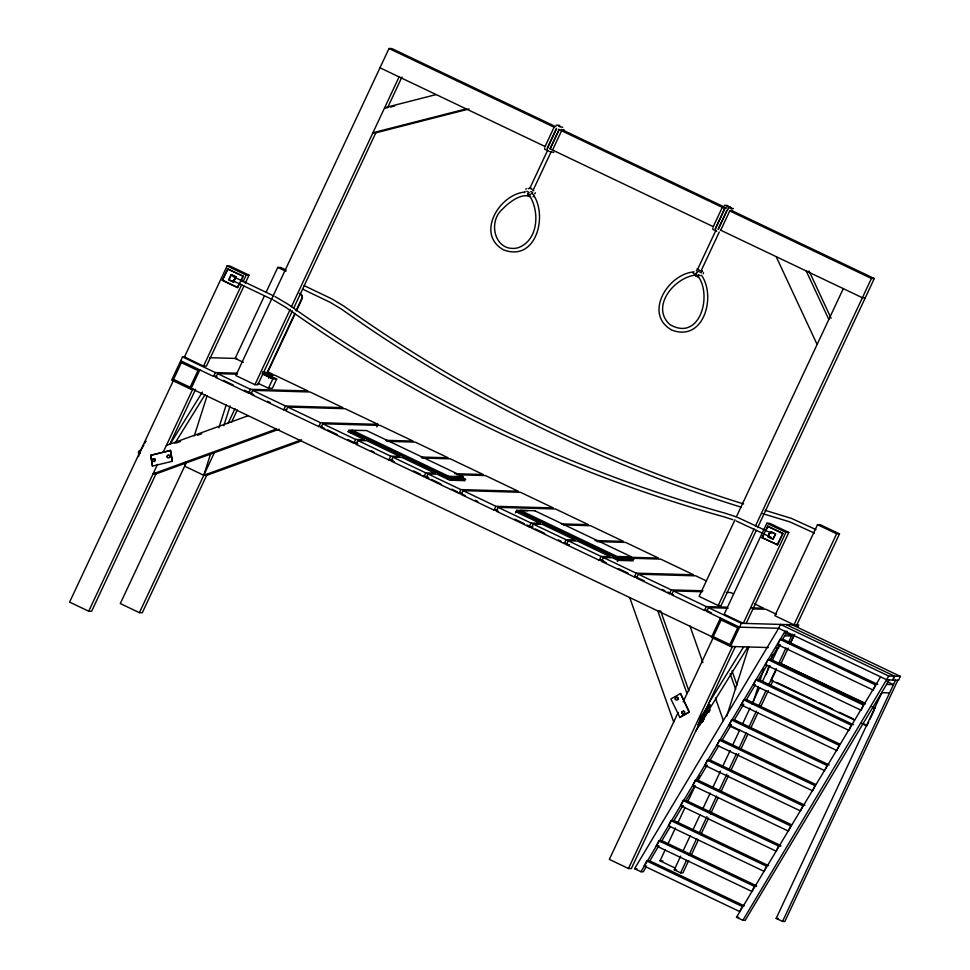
<?xml version="1.0" encoding="UTF-8"?>
<svg xmlns="http://www.w3.org/2000/svg" width="970" height="970" viewBox="0 0 970 970"><rect width="100%" height="100%" fill="white"/><g stroke="black" fill="none" stroke-linecap="round" stroke-linejoin="round"><path stroke-width="1.45" d="M535.391 192.812L534.712 193.879M675.278 699.418L675.375 697.903L676.66 697.163L678.03 697.939L677.933 699.443C676.66 700.922 674.647 699.806 675.569 697.903L676.854 697.163M676.66 697.163L677.848 697.927L677.933 699.443M681.874 713.265L681.971 711.75L683.45 711.01L684.638 711.786L684.541 713.289C683.559 715.375 680.37 711.931 683.256 714.041M682.068 713.265L681.971 711.75M683.062 714.029L684.347 713.289L684.444 711.774L683.45 711.01M728.397 207.095L727.658 205.507L724.287 205.3M544.594 147.937L544.764 149.331L545.952 149.901M712.817 227.926L712.95 229.502L714.138 230.06M715.351 228.677L724.311 209.253M563.934 129.483L563.558 130.538M525.837 189.259L526.274 188.592M186.022 461.865L184.652 466.182L203.761 475.3L206.634 475.373L301.561 440.913M194.279 435.942L207.131 395.614M210.648 453.693L203.761 475.3L301.512 439.798M218.905 427.77L226.24 404.72M223.815 425.721L230.108 405.957M726.688 716.26L748.707 647.135M753.132 702.328L758.188 686.493M760.019 680.722L763.693 669.203M766.251 674.538L768.943 666.063M770.75 660.424L772.544 654.774M138.468 453.026L140.044 453.378L138.468 453.026C137.873 449.328 143.063 451.656 139.51 450.662M139.813 450.407L138.771 452.772M138.48 456.555L140.711 450.116L143.899 445.06M139.741 453.633L140.104 452.578L138.831 451.971M145.439 441.968L145.803 440.913L144.76 443.278M698.157 724.832L700.837 717.121L708.827 704.462L710.101 705.069L707.409 712.78L699.431 725.451L698.157 724.832L699.746 722.31M699.431 725.451L702.11 717.727L710.101 705.069M701.504 720.189L701.14 721.244L702.413 721.85L703.771 719.231L702.498 718.624L701.504 720.189L702.777 720.795L702.413 721.85M702.498 718.624L702.122 719.667L703.395 720.286M707.93 707.033L708.827 704.462M707.13 711.737L708.476 709.131L709.761 709.737C710.343 713.423 705.154 711.107 708.718 712.089M708.476 709.131L708.112 710.173L709.385 710.78M708.403 712.356L709.761 709.737M233.952 280.403L233.746 281.385L234.219 280.815M768.179 536.095L768.786 534.785M547.31 148.046L556.343 128.671M731.986 210.029L731.732 210.708M718.115 229.235L726.857 210.478M556.562 128.671L547.31 148.555L547.165 150.241L548.511 151.114M724.481 209.338L715.496 228.726L715.339 230.411L716.684 231.284M234.134 279.93L233.443 282.015L236.243 276.874L231.151 274.619L228.677 279.675L233.443 282.015M235.177 278.936L235.298 277.747M727.027 210.551L718.394 229.041M233.964 280.087L235.237 277.614M769.016 534.276L768.094 536.859L773.187 539.114L775.6 533.973L770.883 531.73L769.743 532.906M185.537 357.008L182.518 356.924L171.678 380.07L190.787 389.176L193.806 389.261M173.594 380.119L69.597 602.115L88.719 611.221L91.592 611.306L156.425 472.911M245.24 283.301L249.06 275.153L229.951 266.035L227.077 265.962L184.433 356.972L203.542 366.078L206.416 366.163L243.967 286.017M239.651 283.749L237.359 287.532L222.275 280.342L227.61 268.933L243.215 276.135L240.839 281.215M222.275 280.342L228.132 268.945M229.72 278.487L231.527 274.631M237.359 287.532L243.215 276.135M190.787 389.176L199.82 369.885M88.719 611.221L157.504 464.387M163.178 452.275L192.703 389.237M203.542 366.078L241.724 284.574M242.997 281.858L246.186 275.068L249.06 275.153M169.895 444.127L195.576 389.322M180.711 360.779L213.582 376.445L215.388 372.589L236.547 373.195M237.226 374.19L217.583 373.632L215.776 377.488L248.647 393.165L251.679 393.25M185.913 463.478L120.304 603.558L139.413 612.676L142.287 612.749L207.119 474.354M264.41 295.923L235.128 358.415L243.325 362.319M266.313 291.849L277.772 267.405L280.645 267.477L286.101 270.084M555.883 126.755L391.892 48.585L389.018 48.5L235.807 375.572L254.916 384.678L257.79 384.763L292.394 310.897M139.413 612.676L214.54 452.299M227.998 423.563L235.055 408.491M231.515 422.277L237.286 409.946M248.647 393.165L250.454 389.309L307.866 390.934L274.983 375.269L270.46 375.135M254.916 384.678L290.163 309.442M291.436 306.714L399.094 76.897M252.649 390.352L285.519 406.018L342.931 407.655L310.048 391.989L252.649 390.352L250.842 394.208L283.713 409.873L286.744 409.958M293.68 308.157L375.693 133.072M387.867 107.076L401.968 76.982M266.289 374.359L294.819 313.455M296.08 310.752L302.058 297.632L301.5 295.159L299.415 293.316M266.75 374.371L295.28 313.468M296.541 310.764L302.422 298.129L302.216 295.656L300.385 293.607M268.557 378.191L269.757 375.62L272.376 375.693L271.163 378.264M268.472 388.145L272.788 378.93L276.692 379.04L272.376 388.255L268.435 388.23L257.959 383.235M283.713 409.873L285.519 406.018M376.784 426.945L377.997 424.363L345.114 408.697L287.714 407.06L285.907 410.916L318.778 426.594L321.81 426.679M318.778 426.594L320.585 422.738L377.997 424.363M386.072 440.319L413.062 441.083L380.179 425.418L322.78 423.781L320.973 427.637L353.844 443.302L357.748 443.423M350.8 432.717L352.001 430.146L448.831 476.306L463.393 476.719L462.193 479.289M353.844 443.302L355.65 439.446L364.756 439.713L347.806 431.626M357.845 440.489L390.716 456.167L399.822 456.421L366.951 440.756L357.845 440.489L356.038 444.357L388.909 460.022L392.814 460.132M388.909 460.022L390.716 456.167M392.911 457.209L425.781 472.875L434.887 473.142L402.016 457.464L392.911 457.209L391.104 461.065L423.975 476.731L427.879 476.852M545.334 145.924L553.761 127.955M529.814 188.35L547.638 150.314M550.257 148.277L558.684 130.307M550.439 148.361L558.853 130.392M533.257 189.938L551.081 151.902M552.815 149.489L561.23 131.52M423.975 476.731L425.781 472.875M462.059 493.536L459.04 493.451L426.169 477.786L427.976 473.918L437.082 474.184L449.728 480.211L465.054 480.647L462.532 479.447M447.631 478.877L448.831 476.306M459.04 493.451L460.847 489.595L518.259 491.232L485.376 475.555L456.906 474.742M463.042 490.638L495.912 506.304L553.324 507.94L520.441 492.275L463.042 490.638L461.235 494.494L494.106 510.171L497.125 510.256M494.106 510.171L495.912 506.304M561.4 523.885L588.39 524.661L555.507 508.983L498.107 507.346L496.3 511.214L529.171 526.88L533.076 526.989M515.434 512.972L516.646 510.378L527.801 510.693M529.171 526.88L530.978 523.024L540.084 523.279L515.991 511.796L518.768 511.869M533.173 524.067L566.043 539.732L575.149 539.999L542.279 524.321L533.173 524.067L531.366 527.922L564.237 543.6L566.844 543.673M564.237 543.6L566.043 539.732M713.52 226.095L721.935 208.126M603.207 560.417L599.302 560.308L566.432 544.643L568.238 540.787L577.344 541.042L610.215 556.707L601.109 556.453L568.238 540.787M697.988 268.52L715.811 230.472M701.443 270.109L719.255 232.072M720.989 229.66L729.404 211.69M599.302 560.308L601.109 556.453M637.387 577.114L634.368 577.029L601.497 561.351L603.304 557.495L612.409 557.75L617.914 560.381L633.24 560.818M617.369 561.557L618.581 558.962L633.907 559.399L629.833 557.459M634.368 577.029L636.174 573.161L693.586 574.798L660.703 559.132L616.411 557.762L519.58 511.602M706.293 580.86L695.769 575.841L638.369 574.216L636.562 578.071L669.433 593.737L672.452 593.822M669.433 593.737L671.24 589.881L702.971 590.779M702.135 591.749L673.435 590.924L671.628 594.78L704.499 610.457L707.518 610.542M734.993 519.811L699.103 596.404L718.212 605.522L721.086 605.607L756.333 530.372M736.266 517.071L843.282 288.636M704.499 610.457L706.305 606.602L727.452 607.196M728.143 608.202L708.5 607.644L706.693 611.5L739.564 627.166L778.837 628.293M718.212 605.522L754.102 528.917M755.375 526.176L871.424 278.451L874.297 278.535L757.618 527.631M720.455 618.06L711.422 637.351L730.531 646.456L768.301 647.536M678.127 712.55L609.342 859.396L628.451 868.514L631.324 868.587L700.122 721.741M683.159 701.807L713.338 637.411M788.804 532.433L769.683 523.315L766.809 523.242L724.178 614.252L743.287 623.37L785.93 532.348L788.804 532.433L746.16 623.443M762.02 537.622L767.876 526.225L782.96 533.415L777.613 544.825L762.02 537.622L777.613 544.825M762.529 537.635L763.717 535.1M766.094 530.032L767.876 526.225M777.103 544.813L782.96 533.415M730.531 646.456L741.371 623.31L798.771 624.947L797.57 627.517M628.451 868.514L732.447 646.517L729.719 645.22M703.286 714.987L735.321 646.602M646.626 860.887L742.183 906.441L739.77 911.582L644.213 866.04L646.626 860.887L650.07 860.996L744.257 905.883M756.612 886.374L754.308 886.313L751.908 891.454L656.351 845.901L658.763 840.76L662.207 840.857L756.394 885.755M670.888 820.632L668.488 825.773L764.045 871.327L766.445 866.174L670.888 820.632L674.344 820.729L768.531 865.628M780.886 846.119L778.583 846.046L776.17 851.187L680.613 805.646L683.025 800.505L686.481 800.602L780.668 845.5M695.163 780.365L790.72 825.919L788.307 831.06L692.75 785.506L695.163 780.365L698.606 780.462L791.435 824.718M675.059 868.004L660.036 860.839L665.178 849.878M667.748 844.397L675.447 827.956M678.018 822.475L685.075 807.404M687.645 801.923L694.702 786.84M697.915 779.989L699.843 775.879M839.499 533.876L820.39 524.758L817.516 524.685L774.872 615.695L793.981 624.813L836.625 533.791L839.499 533.876L796.855 624.886M707.3 760.237L802.857 805.791L800.444 810.932L704.887 765.378L707.3 760.237L710.743 760.335L804.942 805.233M719.437 740.11L717.024 745.251L812.581 790.805L814.994 785.651L719.437 740.11L722.88 740.207L815.709 784.451M824.718 770.665L729.161 725.123L731.562 719.97L735.018 720.067L829.204 764.966M743.699 699.843L839.256 745.396L836.855 750.537L741.298 704.984L743.699 699.843L747.155 699.94L839.971 744.184M778.668 628.281L780.474 624.425L888.775 676.041L894.461 676.211L892.643 680.067L886.968 679.909L778.668 628.281L634.586 868.683L640.952 871.715L643.255 871.787L646.372 866.586M755.836 679.715L753.423 684.856L848.98 730.41L851.393 725.257L755.836 679.715L759.292 679.812L853.479 724.711M767.973 659.576L765.56 664.729L861.117 710.27L863.53 705.129L767.973 659.576L771.417 659.685L864.246 703.929M873.255 690.143L777.697 644.589L780.11 639.448L783.554 639.545L877.753 684.444M688.688 860.572L682.904 872.915L680.613 872.854L674.247 869.811L680.661 856.098M683.232 850.617L690.301 835.534M692.871 830.053L699.928 814.97M702.498 809.489L710.21 793.036M712.78 787.555L720.48 771.101M722.407 766.991L730.119 750.537M732.677 745.057L739.746 729.973M742.317 724.493L750.016 708.039M751.944 703.929L759.655 687.475M762.226 681.995L769.925 665.541M771.853 661.431L779.565 644.977M680.613 872.854L686.396 860.511M688.967 855.031L696.666 838.577M699.237 833.097L706.948 816.643M708.864 812.533L716.575 796.079M719.146 790.598L726.857 774.145M728.773 770.034L736.485 753.581M739.055 748.088L746.112 733.017M748.682 727.524L756.394 711.083M758.964 705.59L766.021 690.519M768.592 685.026L776.303 668.585M778.231 664.462L785.93 648.021M788.222 643.134L792.357 634.307M854.546 720.092L771.271 680.406L776.303 669.664M790.344 642.952L793.957 635.229M691.258 855.091L698.327 840.008M700.886 834.527L708.597 818.074M710.525 813.963L718.224 797.51M720.795 792.029L728.506 775.576M731.077 770.095L738.776 753.641M740.704 749.531L747.773 734.448M750.986 727.597L758.043 712.513M760.613 707.033L768.325 690.579M770.883 685.099L772.811 680.988M780.523 664.535L788.234 648.081M790.15 643.971L794.648 634.368M825.312 769.38L827.119 765.524L731.562 719.97M873.861 688.858L875.668 685.002L780.11 639.448M888.775 676.041L742.887 920.3L736.509 917.268L880.602 676.866M897.856 680.212L784.839 921.5L782.535 921.439L776.17 918.396L882.13 692.192M868.708 721.922L866.828 725.948L861.36 723.353M869.969 719.243L874.37 709.834M900.402 676.381L894.716 676.211L892.909 680.079L898.596 680.237L900.402 676.381L792.102 624.753M782.535 921.439L895.565 680.152M768.919 534.276L769.574 532.991M702.777 720.795L703.771 719.231M234.607 278.923L236.243 276.874M769.259 533.779L769.877 532.457M727.476 209.69L729.379 207.738L733.429 208.683M640.952 871.715L785.045 631.324L787.337 631.385L782.56 639.363M649.488 861.384L658.824 845.791M661.164 841.899L670.512 826.307M673.629 821.105L682.977 805.512M686.093 800.311L694.653 786.015M697.769 780.826L707.118 765.233M709.458 761.329L718.794 745.736M721.91 740.534L731.259 724.942M734.375 719.752L743.723 704.159M746.063 700.255L755.4 684.662M757.74 680.758L767.088 665.165M770.204 659.976L779.553 644.383M889.26 679.97L745.178 920.372L742.887 920.3M170.041 444.248L202.354 392.098M174.927 443.29L204.985 394.778M708.985 702.801L743.675 646.832M695.684 731.21L702.013 721.001M703.589 718.455L747.894 646.954M703.335 273.734L703.517 272.715M524.697 192.072C498.956 194.509 475.518 234.352 503.551 249.86C536.458 262.349 548.256 214.94 532.76 193.854M694.18 271.879C667.942 273.722 643.219 314.05 671.737 330.03C703.856 342.458 716.333 296.42 701.54 275.322M152.363 459.707C155.333 457.452 151.199 459.744 152.605 461.174L154.133 461.623L155.236 460.58L154.994 459.113L153.454 458.664M167.155 456.058C170.126 453.802 165.991 456.094 167.398 457.525L168.938 457.973L170.029 456.931L169.786 455.463L168.246 455.015M524.952 191.405L524.576 192.606M533.839 196.376L533.051 196.777M697.672 275.456L698.521 274.971M775.6 533.973L772.799 539.102M679.885 717.448L670.888 698.982L680.503 693.526L689.306 711.992L679.691 717.448L689.306 711.992M166.379 445.436L248.247 415.706M176.31 442.963L180.541 441.423M197.48 435.275L201.712 433.736M276.329 429.092L153.066 473.857L155.94 473.93L279.202 429.176M436.161 94.575L384.641 107.743L387.515 107.828M390.376 107.088L394.669 105.997M466.206 108.895L372.929 132.744L375.802 132.829L469.08 108.967M150.653 455.306L170.562 450.444L172.369 461.259L152.448 466.121L150.653 455.306L170.562 450.444M556.101 125.142L559.484 125.336L560.236 126.597M558.647 126.355L562.697 127.3M553.761 152.399L549.711 151.453M726.833 206.525L730.204 206.719L730.968 207.98M228.738 279.76L233.831 282.015M865.264 297.826L862.391 297.741L720.261 229.999M209.714 357.7L236.898 358.463M268.266 374.093L272.8 374.226L267.538 371.716M271.77 376.978L269.151 376.906L262.385 373.68M213.582 376.445L216.613 376.53M386.775 441.314L415.245 442.126L448.128 457.804L421.138 457.028M421.841 458.034L450.31 458.846L483.193 474.512L454.712 473.7M169.786 455.463L170.029 456.931M167.398 457.525L167.349 456.058M154.994 459.113L155.236 460.58M172.369 461.259L170.381 450.444M152.605 461.174L152.545 459.707M152.448 466.121L151.065 456.664M462.799 478.004L448.237 477.592L351.407 431.432M426.169 477.786L428.776 477.858M563.594 524.928L590.572 525.704L623.455 541.369L594.974 540.557M768.094 536.859L773.187 539.114M597.156 541.599L625.638 542.412L658.521 558.089L631.531 557.313M566.432 544.643L569.026 544.716M601.497 561.351L604.092 561.424M726.3 592.428L730.834 592.561L733.465 593.81M751.629 607.887L763.705 608.226L754.502 603.837M752.308 608.893L765.9 609.269L776.424 614.289M784.681 635.823L791.556 636.017L785.179 632.973M777.697 644.589L780.001 644.662M775.842 647.754L778.874 647.839M771.271 680.406L772.617 680.443M886.604 684.408L893.479 684.602L887.113 681.57M881.645 692.677L889.587 692.907M680.503 693.526L689.112 711.98M741.298 704.984L743.59 705.057M729.161 725.123L731.453 725.184M704.887 765.378L707.191 765.451M692.75 785.506L695.053 785.579M680.613 805.646L682.916 805.706M656.351 845.901L658.642 845.973M660.036 860.839L662.91 860.923M644.213 866.04L646.517 866.101M634.586 868.683L636.878 868.744M674.247 869.811L676.539 869.872M736.509 917.268L738.813 917.329M776.17 918.396L778.461 918.469M765.16 510.353L791.29 518.332L815.988 529.608M762.638 513.627L789.944 521.921L814.376 533.088M743.626 503.939C600.903 459.828 465.345 392.692 343.707 305.999L331.837 298.869L304.18 285.641M741.068 507.14C598.502 462.957 463.102 395.784 341.549 309.163L330.127 302.3L302.555 289.108M732.932 519.738L724.554 517.01C567.753 473.36 418.737 402.041 286.198 307.587L273.564 300.118M735.927 516.755L725.609 513.324C569.196 469.783 420.556 398.646 288.345 304.422L275.237 296.674M737.612 517.41L771.332 533.136M736.23 520.987L771.041 537.234M702.244 271.406L700.619 270.715M701.589 272.812L699.964 272.121M700.279 275.613L698.655 274.934M529.644 187.659L531.499 188.483M532.663 192.339L530.82 191.514M531.124 193.357L532.009 193.745M527.377 195.394C529.39 196.146 531.221 197.456 528.032 195.904C520.005 194.206 508.644 202.475 502.642 209.047C487.195 221.803 494.833 252.843 517.616 247.908C538.435 240.887 540.023 211.69 529.402 195.37M529.511 194.327L530.469 194.764M531.924 189.174L530.02 188.265M698.691 269.818L699.661 270.278M699.006 271.685L696.29 270.363M561.351 129.362L726.712 208.174M730.81 210.138L874.297 278.535M389.018 48.5L554.379 127.325M558.477 129.277L725.196 208.744M729.294 210.708L871.424 278.451M379.985 67.791L545.334 146.615M549.432 148.568L713.435 226.737M277.772 267.405L285.956 271.309M817.516 524.685L836.625 533.791M227.077 265.962L246.186 275.068M766.809 523.242L785.93 532.348M227.61 268.933L242.694 276.123M767.355 526.213L782.438 533.403M231.151 274.619L235.856 276.862M770.507 531.718L775.212 533.961M232.921 276.486L274.001 296.068M232.618 280.585L272.364 299.536M222.785 280.354L237.868 287.544M264.24 371.813L272.376 375.693M263.209 372.019L267.005 373.826L262.749 372.007M262.979 372.383L269.757 375.62M271.454 376.542L276.692 379.04M262.324 373.935L272.788 378.93M786.161 624.583L894.716 676.211M463.393 476.719L366.563 430.559L348.472 430.207L450.395 478.792L465.721 479.228L461.647 477.288M516.646 510.378L618.581 558.962M182.518 356.924L215.388 372.589M217.583 373.632L250.454 389.309M287.714 407.06L320.585 422.738M322.78 423.781L355.65 439.446M427.976 473.918L460.847 489.595M498.107 507.346L530.978 523.024M603.304 557.495L636.174 573.161M638.369 574.216L671.24 589.881M673.435 590.924L706.305 606.602M708.5 607.644L741.371 623.31M214.127 375.851L216.856 377.148M223.694 380.41L233.261 384.969M244.185 390.17L253.752 394.729M267.417 401.24L270.145 402.55M319.324 426L324.792 428.594M327.533 429.904L337.087 434.463M348.024 439.665L357.578 444.224M371.243 450.747L373.983 452.044M389.006 459.21L394.475 461.817M413.596 470.935L420.434 474.184M423.162 475.494L428.631 478.089M431.359 479.398L440.926 483.957M451.85 489.171L457.319 491.766M460.047 493.075L465.515 495.682M475.082 500.241L477.81 501.538M495.573 510.002L498.313 511.311M514.706 519.12L524.261 523.679M527.001 524.988L532.469 527.595M535.197 528.892L544.764 533.451M558.417 539.963L561.157 541.26M563.885 542.569L569.354 545.176M600.782 560.151L606.238 562.758M618.533 568.614L628.099 573.173M634.938 576.435L644.492 580.994M662.255 589.457L664.984 590.766M667.724 592.064L673.192 594.671M704.608 609.645L711.446 612.907M865.434 703.323L779.443 662.946L865.446 703.941M872.26 706.584L874.988 707.882M872.272 707.191L875.001 708.5M174.952 380.774L181.778 384.023M188.604 387.285L711.968 636.756M776.715 682.395L816.303 701.261M819.032 702.559L832.684 709.07M839.511 712.319L853.163 718.831M862.718 723.39L865.446 724.687M708.173 709.385L709.446 709.991M707.494 710.695L708.767 711.301M706.136 712.174L707.409 712.78M729.852 726.069L739.407 730.628M700.837 717.121L702.11 717.727M702.183 718.879L703.456 719.485M701.455 720.977L702.729 721.583M683.025 800.505L778.583 846.046M658.763 840.76L754.308 886.313M696.448 272.182L697.369 272.631M695.781 273.576L696.715 274.037M529.196 192.46L526.819 191.248M527.607 193.418L528.529 193.867M696.945 268.957L697.757 269.369M532.954 190.338L533.767 190.75M701.94 270.921L702.583 271.26M694.544 274.098L693.065 273.2M528.129 188.435L528.771 188.786M696.339 275.019C675.338 276.511 650.045 306.023 669.688 324.429C699.904 342.471 712.877 294.759 697.576 275.541M528.153 194.849L527.595 193.588M696.205 274.837L695.914 274.183M809.089 271.042L831.072 318.208M806.215 270.969L828.829 319.482M776.17 256.638L817.116 344.483M732.01 670.9L737.054 685.159M730.143 673.677L735.684 689.355M689.912 625.868L702.898 662.643M715.399 698.012L723.39 720.637M688.87 690.846L660.667 611.015L657.793 610.93L687.002 693.611M629.712 597.544L673.701 722.019M181.39 362.671L173.557 379.391L190.12 387.285L197.953 370.564L181.39 362.671M721.122 619.951L713.289 636.672L729.864 644.565L737.685 627.845L721.122 619.951M694.835 275.286L698.254 276.899L694.835 275.286M534.749 510.729L520.187 510.317L617.017 556.465L631.579 556.889L534.749 510.729"/></g></svg>
